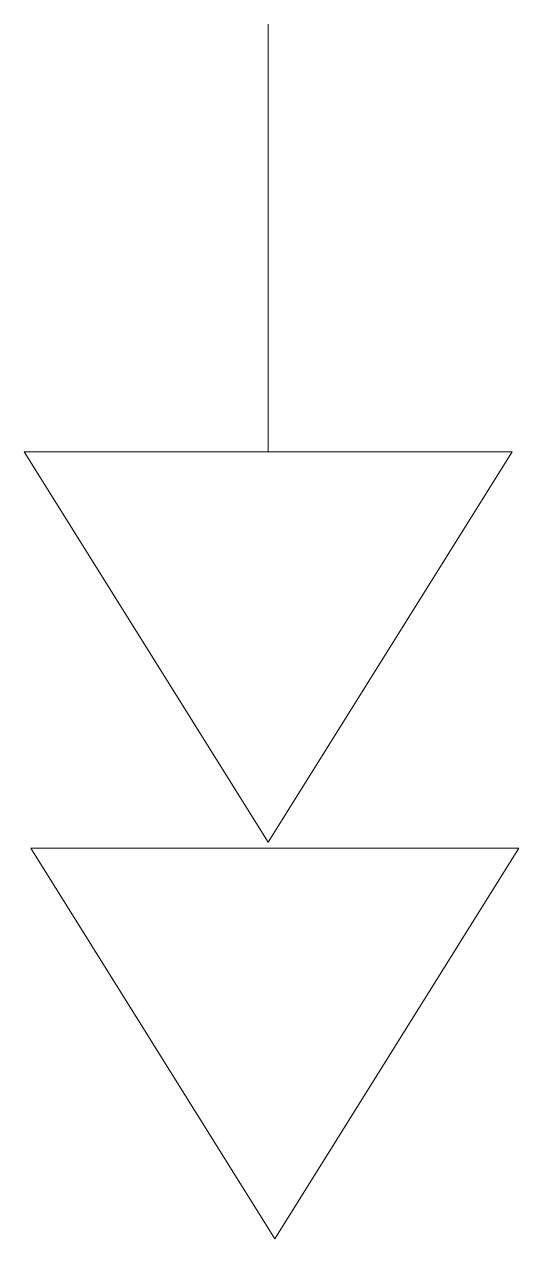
# Model space of a CAD drawing. Header units: metres. Extents: x 37 to 147, y -14 to 160.
# Drawn here: x 147.1292 to 147.2853, y 160.0859 to 160.469 of the extents above.
import ezdxf

# ---------------------------------------------------------------- set-up
doc = ezdxf.new("R2010")
doc.units = ezdxf.units.M
doc.header["$MEASUREMENT"] = 0
doc.layers.add('AL2', color=19, linetype='Continuous', lineweight=20)

msp = doc.modelspace()

# ---------------------------------------------------------------- linework, layer by layer
at = {"layer": 'AL2', "color": 1, "ltscale": 63}
for p, q in [((147.2062, 160.46896), (147.20619, 160.33413)), ((147.12922, 160.33413), (147.28315, 160.33413)), ((147.20619, 160.21099), (147.12922, 160.33413)), ((147.28315, 160.33413), (147.20619, 160.21099)), ((147.13133, 160.20902), (147.28526, 160.20902)), ((147.2083, 160.08587), (147.13133, 160.20902)), ((147.28526, 160.20902), (147.2083, 160.08587))]:
    msp.add_line(p, q, dxfattribs=at)

doc.saveas('drawing.dxf')
